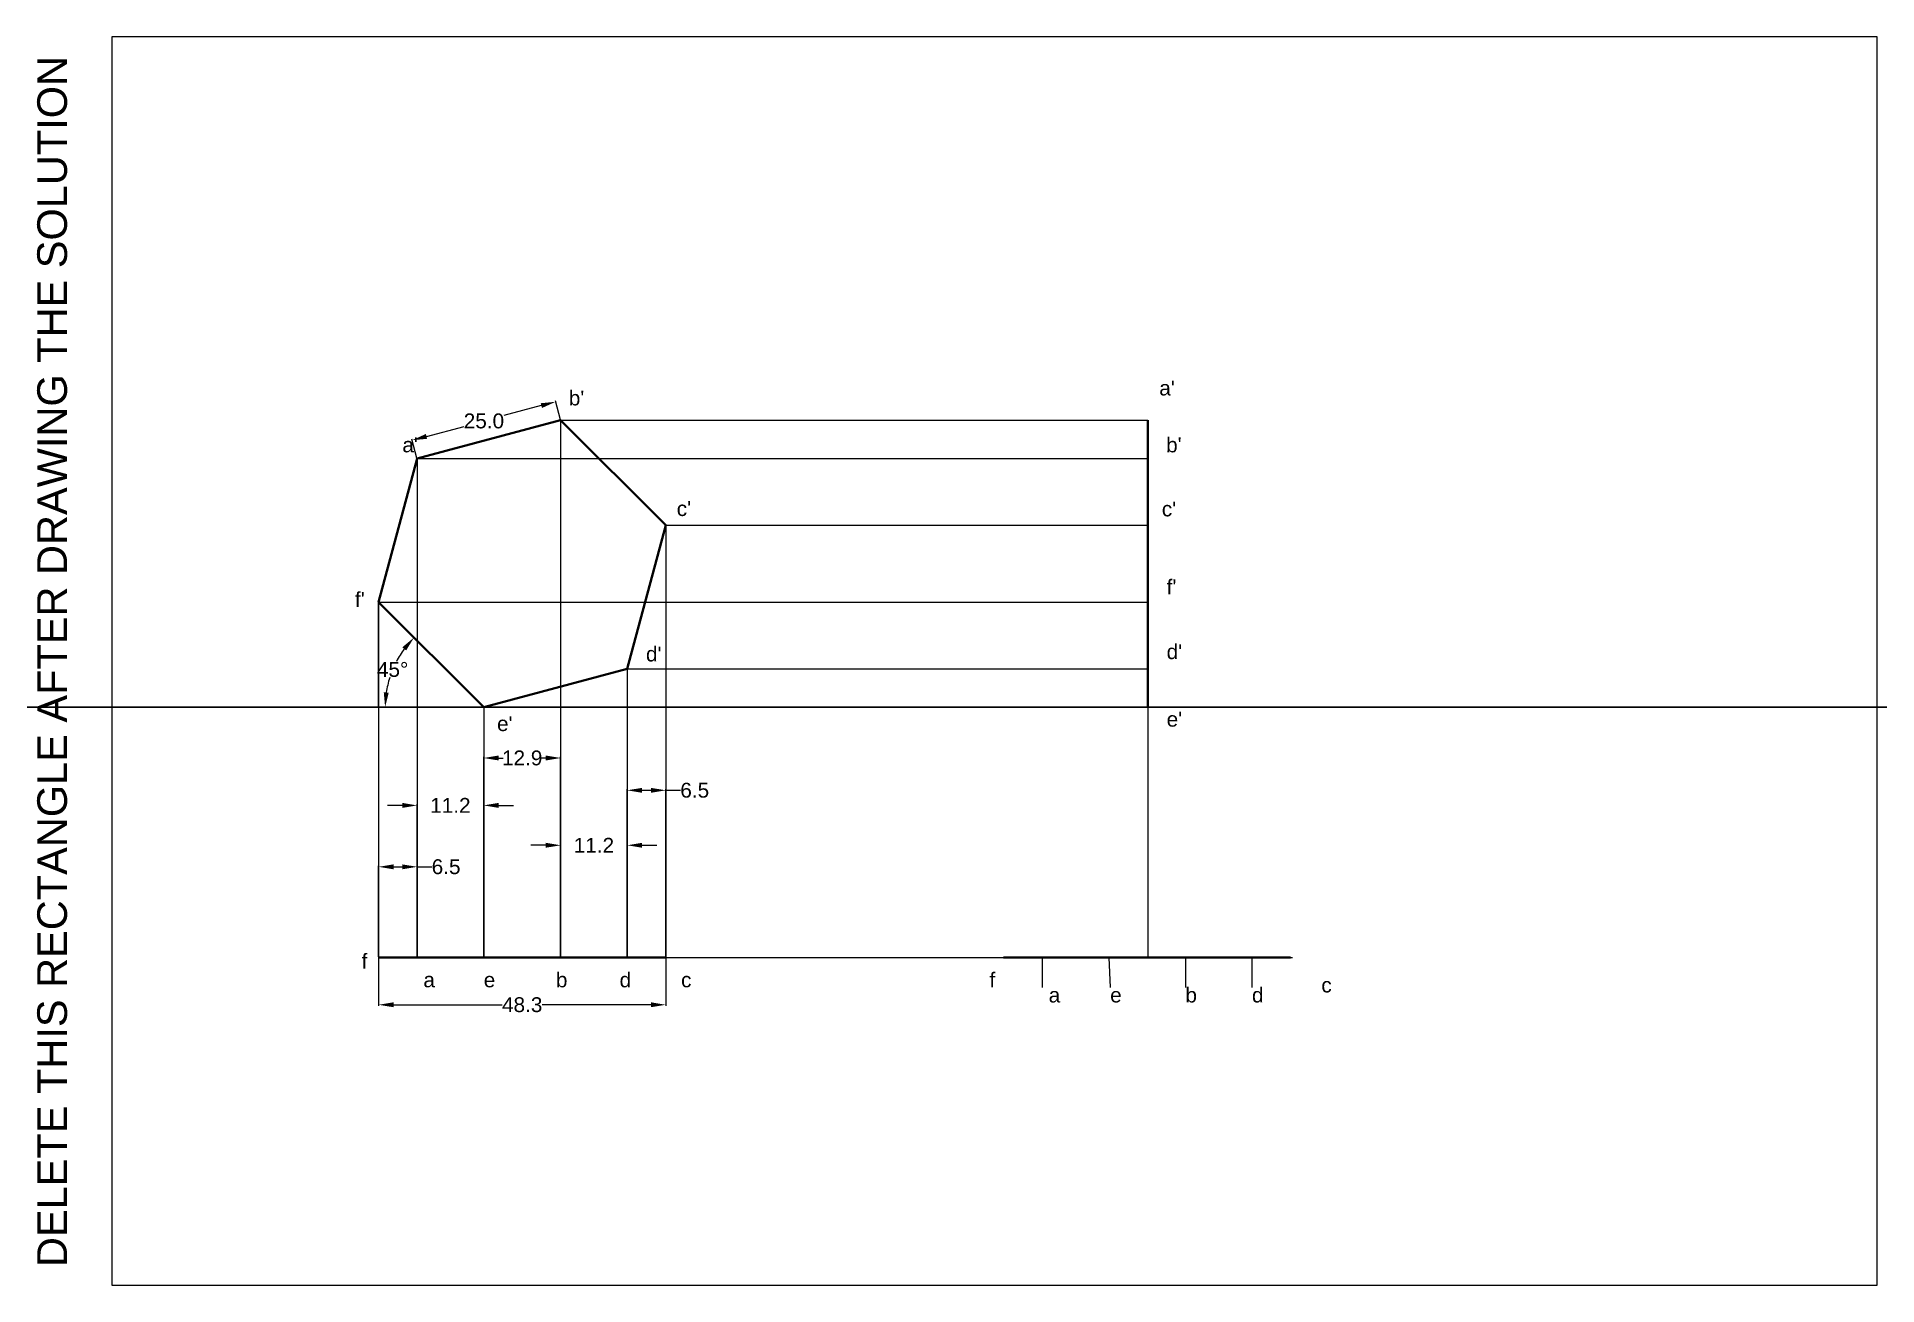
# Model space of a CAD drawing. Header units: millimetres. Extents: x -13 to 297, y 0 to 210.
import ezdxf

# ---------------------------------------------------------------- set-up
doc = ezdxf.new("R2010")
doc.units = ezdxf.units.MM
doc.layers.add('Comments', color=10, linetype='Continuous', lineweight=13, plot=False)
doc.layers.add('thick continuous', color=7, linetype='Continuous', lineweight=30)
doc.styles.get("Standard").update_dxf_attribs({"font": 'arial.ttf'})
doc.dimstyles.get("Standard").update_dxf_attribs({"dimtxt": 2.5, "dimasz": 2.5, "dimexe": 0.18, "dimexo": 0.0625, "dimgap": 0.09, "dimtad": 0, "dimtih": 1, "dimtoh": 1, "dimdec": 1, "dimzin": 0, "dimdsep": 46, "dimtxsty": 'Standard', "dimcen": 0.09, "dimadec": 0, "dimazin": 0, "dimtfac": 1, "dimtdec": 1, "dimtofl": 0, "dimtmove": 0, "dimatfit": 3, "dimfxl": 1, "dimtolj": 1, "dimtzin": 0, "dimarcsym": 0})

# ---------------------------------------------------------------- blocks, each defined once
blk = doc.blocks.new('*D3')
at = {"layer": 'Defpoints', "color": 0, "lineweight": 40, "transparency": 16777216}
for p in [(44.87, 114.89), (48.18, 105.51), (45.14, 97.21), (62.55, 97.21), (62.55, 97.21)]:
    blk.add_point(p, dxfattribs=at)
at = {"layer": 'thick continuous', "color": 0, "lineweight": -2, "transparency": 16777216}
for start, end in [(143.6415, 152.3071), (162.5043, 171.3585)]:
    blk.add_arc((62.55, 97.21), 16.59, start, end, dxfattribs=at)
at = {"layer": 'thick continuous', "color": 0, "lineweight": 40, "transparency": 16777216}
for points in [[(48.87, 107.32), (49.5, 106.78), (50.82, 108.95)], [(46.56, 99.67), (45.73, 99.74), (45.96, 97.21)]]:
    blk.add_solid(points, dxfattribs=at)
at = {"layer": 'thick continuous', "color": 0, "lineweight": 9, "transparency": 16777216, "insert": (47.22, 103.56), "char_height": 2.5, "attachment_point": 5}
blk.add_mtext('\\A1;45°', dxfattribs=at)
blk = doc.blocks.new('*D4')
at = {"layer": 'Defpoints', "color": 0, "lineweight": 40, "transparency": 16777216}
for p in [(74.66, 148.61), (75.49, 145.51), (51.34, 139.04)]:
    blk.add_point(p, dxfattribs=at)
at = {"layer": 'thick continuous', "color": 0, "lineweight": -2, "transparency": 16777216}
for p, q in [((75.47, 145.57), (74.61, 148.78)), ((72.24, 147.96), (65.94, 146.27)), ((52.92, 142.78), (59.23, 144.47)), ((51.32, 139.1), (50.46, 142.31))]:
    blk.add_line(p, q, dxfattribs=at)
at = {"layer": 'thick continuous', "color": 0, "lineweight": 40, "transparency": 16777216}
for points in [[(72.14, 148.36), (72.35, 147.56), (74.66, 148.61)], [(52.82, 143.19), (53.03, 142.38), (50.51, 142.14)]]:
    blk.add_solid(points, dxfattribs=at)
at = {"layer": 'thick continuous', "color": 0, "lineweight": 0, "transparency": 16777216, "insert": (62.58, 145.37), "char_height": 2.5, "attachment_point": 5}
blk.add_mtext('\\A1;25.0', dxfattribs=at)
blk = doc.blocks.new('*D5')
at = {"layer": 'Defpoints', "color": 0, "lineweight": 40, "transparency": 16777216}
for p in [(51.34, 70.38), (44.87, 55.15), (51.34, 55.15)]:
    blk.add_point(p, dxfattribs=at)
at = {"layer": 'thick continuous', "color": 0, "lineweight": -2, "transparency": 16777216}
for p, q in [((44.87, 55.21), (44.87, 70.56)), ((47.37, 70.38), (48.84, 70.38)), ((51.34, 55.21), (51.34, 70.56)), ((51.34, 70.38), (53.84, 70.38))]:
    blk.add_line(p, q, dxfattribs=at)
at = {"layer": 'thick continuous', "color": 0, "lineweight": 40, "transparency": 16777216}
for points in [[(47.37, 70.79), (47.37, 69.96), (44.87, 70.38)], [(48.84, 70.79), (48.84, 69.96), (51.34, 70.38)]]:
    blk.add_solid(points, dxfattribs=at)
at = {"layer": 'thick continuous', "color": 0, "lineweight": 0, "transparency": 16777216, "insert": (56.22, 70.38), "char_height": 2.5, "attachment_point": 5}
blk.add_mtext('\\A1;6.5', dxfattribs=at)
blk = doc.blocks.new('*D6')
at = {"layer": 'Defpoints', "color": 0, "lineweight": 0, "transparency": 16777216}
for p in [(62.55, 80.71), (51.34, 55.15), (62.55, 55.15)]:
    blk.add_point(p, dxfattribs=at)
at = {"layer": 'thick continuous', "color": 0, "lineweight": -2, "transparency": 16777216}
for p, q in [((48.84, 80.71), (46.34, 80.71)), ((51.34, 55.21), (51.34, 80.89)), ((62.55, 55.21), (62.55, 80.89)), ((65.05, 80.71), (67.55, 80.71))]:
    blk.add_line(p, q, dxfattribs=at)
at = {"layer": 'thick continuous', "color": 0, "lineweight": 0, "transparency": 16777216}
for points in [[(48.84, 81.13), (48.84, 80.29), (51.34, 80.71)], [(65.05, 81.13), (65.05, 80.29), (62.55, 80.71)]]:
    blk.add_solid(points, dxfattribs=at)
at = {"layer": 'thick continuous', "color": 0, "lineweight": 0, "transparency": 16777216, "insert": (56.94, 80.71), "char_height": 2.5, "attachment_point": 5}
blk.add_mtext('\\A1;11.2', dxfattribs=at)
blk = doc.blocks.new('*D7')
at = {"layer": 'Defpoints', "color": 0, "lineweight": 0, "transparency": 16777216}
for p in [(75.49, 88.68), (62.55, 55.15), (75.49, 55.15)]:
    blk.add_point(p, dxfattribs=at)
at = {"layer": 'thick continuous', "color": 0, "lineweight": -2, "transparency": 16777216}
for p, q in [((62.55, 55.21), (62.55, 88.86)), ((65.05, 88.68), (65.8, 88.68)), ((72.99, 88.68), (72.24, 88.68)), ((75.49, 55.21), (75.49, 88.86))]:
    blk.add_line(p, q, dxfattribs=at)
at = {"layer": 'thick continuous', "color": 0, "lineweight": 0, "transparency": 16777216}
for points in [[(65.05, 89.1), (65.05, 88.27), (62.55, 88.68)], [(72.99, 89.1), (72.99, 88.27), (75.49, 88.68)]]:
    blk.add_solid(points, dxfattribs=at)
at = {"layer": 'thick continuous', "color": 0, "lineweight": 0, "transparency": 16777216, "insert": (69.02, 88.68), "char_height": 2.5, "attachment_point": 5}
blk.add_mtext('\\A1;12.9', dxfattribs=at)
blk = doc.blocks.new('*D8')
at = {"layer": 'Defpoints', "color": 0, "lineweight": 0, "transparency": 16777216}
for p in [(86.7, 74), (75.49, 55.15), (86.7, 55.15)]:
    blk.add_point(p, dxfattribs=at)
at = {"layer": 'thick continuous', "color": 0, "lineweight": -2, "transparency": 16777216}
for p, q in [((72.99, 74), (70.49, 74)), ((75.49, 55.21), (75.49, 74.18)), ((86.7, 55.21), (86.7, 74.18)), ((89.2, 74), (91.7, 74))]:
    blk.add_line(p, q, dxfattribs=at)
at = {"layer": 'thick continuous', "color": 0, "lineweight": 0, "transparency": 16777216}
for points in [[(72.99, 74.42), (72.99, 73.59), (75.49, 74)], [(89.2, 74.42), (89.2, 73.59), (86.7, 74)]]:
    blk.add_solid(points, dxfattribs=at)
at = {"layer": 'thick continuous', "color": 0, "lineweight": 0, "transparency": 16777216, "insert": (81.09, 74), "char_height": 2.5, "attachment_point": 5}
blk.add_mtext('\\A1;11.2', dxfattribs=at)
blk = doc.blocks.new('*D9')
at = {"layer": 'Defpoints', "color": 0, "lineweight": 0, "transparency": 16777216}
for p in [(93.17, 83.25), (86.7, 55.15), (93.17, 55.15)]:
    blk.add_point(p, dxfattribs=at)
at = {"layer": 'thick continuous', "color": 0, "lineweight": -2, "transparency": 16777216}
for p, q in [((86.7, 55.21), (86.7, 83.43)), ((89.2, 83.25), (90.67, 83.25)), ((93.17, 55.21), (93.17, 83.43)), ((93.17, 83.25), (95.67, 83.25))]:
    blk.add_line(p, q, dxfattribs=at)
at = {"layer": 'thick continuous', "color": 0, "lineweight": 0, "transparency": 16777216}
for points in [[(89.2, 83.66), (89.2, 82.83), (86.7, 83.25)], [(90.67, 83.66), (90.67, 82.83), (93.17, 83.25)]]:
    blk.add_solid(points, dxfattribs=at)
at = {"layer": 'thick continuous', "color": 0, "lineweight": 0, "transparency": 16777216, "insert": (98.05, 83.25), "char_height": 2.5, "attachment_point": 5}
blk.add_mtext('\\A1;6.5', dxfattribs=at)
blk = doc.blocks.new('*D10')
at = {"layer": 'Defpoints', "color": 0, "lineweight": 0, "transparency": 16777216}
for p in [(44.87, 55.15), (93.17, 55.15), (93.17, 47.17)]:
    blk.add_point(p, dxfattribs=at)
at = {"layer": 'thick continuous', "color": 0, "lineweight": -2, "transparency": 16777216}
for p, q in [((44.87, 55.09), (44.87, 46.99)), ((93.17, 55.09), (93.17, 46.99)), ((47.37, 47.17), (65.63, 47.17)), ((90.67, 47.17), (72.4, 47.17))]:
    blk.add_line(p, q, dxfattribs=at)
at = {"layer": 'thick continuous', "color": 0, "lineweight": 0, "transparency": 16777216}
for points in [[(47.37, 47.59), (47.37, 46.76), (44.87, 47.17)], [(90.67, 47.59), (90.67, 46.76), (93.17, 47.17)]]:
    blk.add_solid(points, dxfattribs=at)
at = {"layer": 'thick continuous', "color": 0, "lineweight": 0, "transparency": 16777216, "insert": (69.02, 47.17), "char_height": 2.5, "attachment_point": 5}
blk.add_mtext('\\A1;48.3', dxfattribs=at)

msp = doc.modelspace()

# ---------------------------------------------------------------- linework, layer by layer
msp.add_lwpolyline([(0, 0), (297, 0), (297, 210), (0, 210)], close=True)
at = {"layer": 'thick continuous', "lineweight": 0}
for p, q in [((75.49, 145.51), (75.49, 55.15)), ((75.49, 145.51), (174.31, 145.51)), ((51.34, 139.04), (51.34, 55.15)), ((51.34, 139.04), (174.31, 139.04)), ((93.17, 127.83), (93.17, 55.15)), ((93.17, 127.83), (174.31, 127.83)), ((44.87, 114.89), (44.87, 97.21)), ((44.87, 97.21), (44.87, 114.89)), ((44.87, 114.89), (174.31, 114.89)), ((86.7, 103.68), (86.7, 55.15)), ((86.7, 103.68), (174.31, 103.68)), ((44.87, 97.21), (44.87, 55.15)), ((45.14, 97.21), (62.55, 97.21)), ((62.55, 97.21), (62.55, 55.15)), ((174.31, 97.21), (174.31, 55.15)), ((44.87, 55.15), (191.81, 55.15)), ((174.31, 55.15), (150.01, 55.15)), ((156.51, 55.15), (156.51, 50.06)), ((167.71, 55.15), (167.95, 50.06)), ((174.31, 55.15), (198.61, 55.15)), ((180.61, 55.15), (180.61, 50.06)), ((191.81, 55.15), (191.81, 50.06))]:
    msp.add_line(p, q, dxfattribs=at)
at = {"layer": 'thick continuous', "lineweight": 40}
for p, q in [((174.31, 145.51), (174.31, 97.21)), ((44.87, 55.15), (93.17, 55.15)), ((150.01, 55.15), (156.51, 55.15)), ((156.51, 55.15), (167.71, 55.15)), ((167.71, 55.15), (180.61, 55.15)), ((180.61, 55.15), (191.81, 55.15)), ((191.81, 55.15), (198.31, 55.15))]:
    msp.add_line(p, q, dxfattribs=at)
at = {"layer": 'thick continuous'}
msp.add_xline((104.91, 97.21), (1, 0), dxfattribs=at)
at = {"layer": 'thick continuous', "lineweight": 40}
msp.add_lwpolyline([(62.55, 97.21), (86.7, 103.68), (93.17, 127.83), (75.49, 145.51), (51.34, 139.04), (44.87, 114.89)], close=True, dxfattribs=at)

# ---------------------------------------------------------------- texts
at = {"layer": 'Comments'}
msp.add_text('DELETE THIS RECTANGLE AFTER DRAWING THE SOLUTION', height=5, rotation=90, dxfattribs=at).set_placement((-7.57, 3.05))
at = {"layer": 'thick continuous', "lineweight": 40, "char_height": 2.5, "attachment_point": 1}
for s, insert in [("a'", (176.21, 152.17)), ("b'", (76.86, 150.49)), ("a'", (48.86, 142.6)), ("b'", (177.36, 142.6)), ("c'", (95.02, 131.89)), ("c'", (176.64, 131.83)), ("f'", (177.45, 118.71)), ("f'", (40.89, 116.61)), ("d'", (89.85, 107.43)), ("d'", (177.45, 107.82)), ("e'", (177.45, 96.46)), ("e'", (64.79, 95.71)), ('f', (42, 55.77)), ('b', (74.69, 52.61)), ('d', (85.41, 52.61)), ('f', (147.64, 52.61)), ('a', (52.4, 52.61)), ('e', (62.55, 52.61)), ('c', (95.75, 52.61)), ('b', (180.61, 50.06)), ('d', (191.81, 50.06)), ('c', (203.48, 51.74)), ('a', (157.6, 50.06)), ('e', (167.95, 50.06))]:
    msp.add_mtext(s, dxfattribs=dict(at, insert=insert))

# ---------------------------------------------------------------- dimensions: what is measured, and where the dimension line sits
at = {"layer": 'thick continuous', "lineweight": 0}
dim = msp.add_aligned_dim(p1=(51.34, 139.04), p2=(75.49, 145.51), distance=3.21, dimstyle='Standard', dxfattribs=at)
dim.commit()
dim.dimension.update_dxf_attribs({"geometry": '*D4', "text_midpoint": (62.58, 145.37)})
at = {"layer": 'thick continuous', "lineweight": 9}
dim = msp.add_angular_dim_2l(base=(48.18, 105.51), line1=((45.14, 97.21), (62.55, 97.21)), line2=((44.87, 114.89), (62.55, 97.21)), dimstyle='Standard', dxfattribs=at)
dim.commit()
dim.dimension.update_dxf_attribs({"geometry": '*D3', "text_midpoint": (47.22, 103.56)})
at = {"layer": 'thick continuous', "lineweight": 0}
for base, p1, p2, picture, middle in [((75.49, 88.68), (62.55, 55.15), (75.49, 55.15), '*D7', (69.02, 88.68)), ((93.17, 83.25), (86.7, 55.15), (93.17, 55.15), '*D9', (98.05, 83.25)), ((62.55, 80.71), (51.34, 55.15), (62.55, 55.15), '*D6', (56.94, 80.71)), ((86.7, 74), (75.49, 55.15), (86.7, 55.15), '*D8', (81.09, 74)), ((51.34, 70.38), (44.87, 55.15), (51.34, 55.15), '*D5', (56.22, 70.38)), ((93.17, 47.17), (44.87, 55.15), (93.17, 55.15), '*D10', (69.02, 47.17))]:
    dim = msp.add_linear_dim(base=base, p1=p1, p2=p2, dimstyle='Standard', dxfattribs=at)
    dim.commit()
    dim.dimension.update_dxf_attribs({"geometry": picture, "text_midpoint": middle})

doc.saveas('drawing.dxf')
